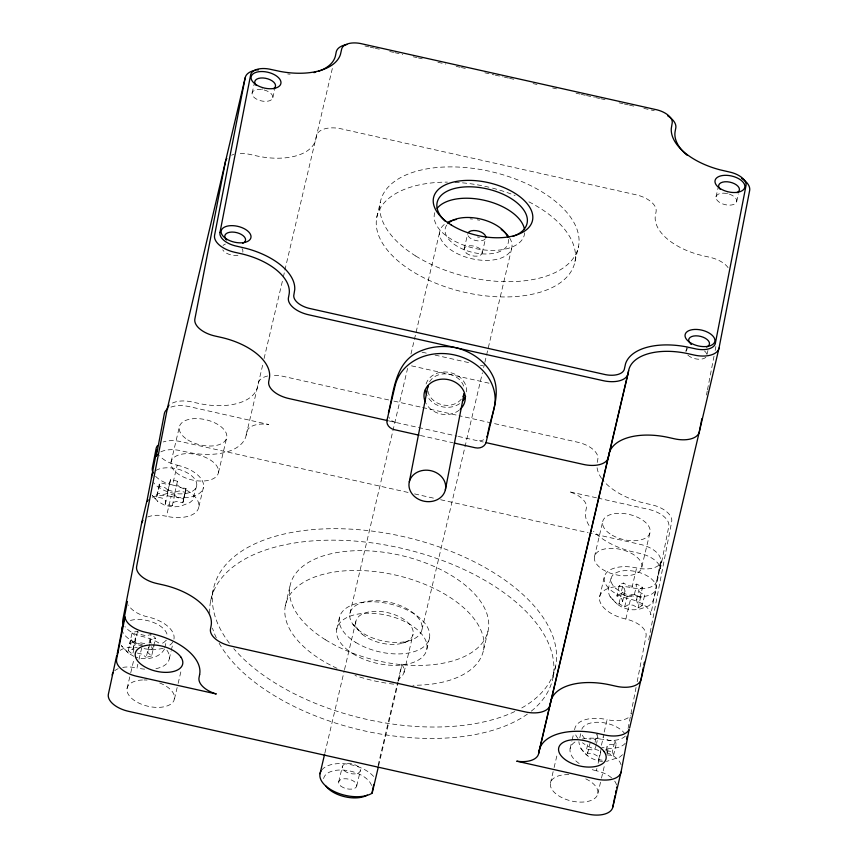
<?xml version="1.0" encoding="UTF-8"?>
<svg xmlns="http://www.w3.org/2000/svg" width="858" height="858" viewBox="0 0 858 858"><rect width="100%" height="100%" fill="white"/><g stroke="black" fill="none" stroke-linecap="round" stroke-linejoin="round"><path stroke-width="0.64" stroke-dasharray="4.29 3.22" d="M142.503 679.976A24.281 12.891 13.2 0 0 134.974 700.889A24.281 12.891 13.2 0 0 173.938 700.589L174.582 697.275A24.281 12.891 13.2 0 0 159.288 682.818M568.854 774.688A24.281 12.891 13.2 0 0 550.975 781.477L550.664 782.271A24.281 12.891 13.2 0 0 569.369 800.471A24.281 12.891 13.2 0 0 597.307 795.291L597.951 791.988A24.281 12.891 13.2 0 0 585.478 778.71M641.827 567.352L641.945 565.658A24.281 12.891 13.2 0 0 620.591 549.388A24.281 12.891 13.2 0 0 594.969 555.147L594.658 555.93A24.281 12.891 13.2 0 0 594.326 558.451L594.422 559.33A24.281 12.891 13.2 0 0 616.452 574.881A24.281 12.891 13.2 0 0 641.301 568.961L650.064 532.325M144.809 643.715L139.865 642.61L135.135 643.94L132.668 654.407L128.239 650.654L132.969 649.324L133.483 646.685L129.644 643.436L132.1 632.968L134.545 631.949L137.559 631.424L141.398 634.673L146.343 635.778L151.072 634.448L148.884 643.757M132.969 649.324L135.939 636.218L132.1 632.968M165.272 504.161L165.905 500.922L162.773 498.273L156.714 496.921L159.899 482.711L165.959 484.062L169.82 482.979L170.452 479.74L173.992 480.276L177.445 481.306L176.812 484.545L179.944 487.194L186.004 488.545L182.818 502.756L176.759 501.404L172.898 502.488L172.265 505.727L165.272 504.161L168.361 490.454L165.229 487.805L159.18 486.454L159.073 484.48M156.617 494.948L157.443 493.178L163.503 494.54L167.353 493.447L170.452 479.74M177.445 481.306L174.346 495.012L177.477 497.661L183.537 499.024L183.633 500.997M186.1 490.519L185.274 492.288L179.215 490.937L175.364 492.02L174.732 495.259L167.739 493.693M149.678 644.186L147.801 652.648L151.641 655.887L154.108 645.42M153.646 636.218L155.512 638.202L150.783 639.532L150.268 642.17L152.188 643.8M160.875 451.844A23.08 12.259 13.2 0 1 180.641 450.686L186.497 451.994A55.395 29.419 13.2 0 0 246.16 435.188L246.772 432.057A23.08 12.259 13.2 0 1 268.672 424.495L189.21 406.617A23.08 12.259 13.2 0 0 169.444 407.775M399.067 678.882L401.919 664.178L403.893 668.157L404.097 672.34L402.348 676.072L399.067 678.882L398.455 681.477M597.222 462.43L597.833 459.298A23.08 12.259 13.2 0 0 577.649 442.213L459.051 415.69M628.067 728.539L636.164 686.893M637.183 681.681L646.031 636.132A23.08 12.259 13.2 0 0 625.857 619.058A30.009 15.937 13.2 0 1 599.624 596.857L604.279 577.059A30.009 15.937 13.2 0 1 636.593 567.953A23.08 12.259 13.2 0 0 660.96 562.483L661.454 560.95L656.799 580.748A23.08 12.259 13.2 0 1 631.938 587.751A30.009 15.937 13.2 0 0 599.624 596.857M656.799 580.748L660.542 561.486A23.08 12.259 13.2 0 0 640.358 544.412L589.467 533.022M660.96 562.483L650.804 614.725A23.08 12.259 13.2 0 0 630.512 599.259A30.009 15.937 13.2 0 1 604.279 577.059M648.734 639.896L671.685 521.793A23.08 12.259 13.2 0 0 651.512 504.719L645.656 503.41A55.395 29.419 13.2 0 1 603.206 480.512M706.456 395.066L707.217 391.13M707.475 389.811L714.103 355.695M715.132 350.45L715.894 346.514M156.714 496.921L159.899 482.711M252.091 93.061L254.483 82.904M171.074 462.044L179.322 427.016M128.239 650.654L130.706 640.186L135.435 638.856M167.353 493.447L169.82 482.979M142.643 645.977L138.942 645.141L135.103 641.891L137.559 631.424M177.198 465.186A30.009 15.937 13.2 0 1 203.432 487.387L198.777 507.185A30.009 15.937 13.2 0 0 172.544 484.984L177.198 465.186A23.08 12.259 13.2 0 1 159.513 455.652M147.673 516.999A23.08 12.259 13.2 0 1 166.452 516.28L171.117 496.492A30.009 15.937 13.2 0 0 203.432 487.387M127.081 688.384L130.437 674.109M130.748 672.811L134.105 658.547M172.265 505.727L175.364 492.02M122.78 667.395A23.08 12.259 13.2 0 1 136.969 667.974L137.848 664.264M139.007 659.319L141.634 648.187M272.812 97.694L275.193 87.537M151.641 655.887L146.182 657.432L148.648 646.964M183.537 499.024L186.004 488.545M182.818 502.756L185.274 492.288M149.957 643.017L150.783 639.532M148.316 649.999L153.046 648.669L155.512 638.202M196.675 485.875L192.621 500.246L189.8 502.638L180.073 506.392L172.619 506.992L164.489 505.169L157.872 501.426L152.349 495.559M164.8 647.726L166.591 640.111M169.283 658.88L171.032 651.458M171.321 650.214L172.78 644.026M218.458 472.64L226.705 437.623M174.464 698.98L177.821 684.705M178.132 683.408L181.488 669.143M246.16 435.188L263.149 363.009M264.06 358.58L283.065 278.357M283.376 277.048L284.599 271.321M284.899 270.013L332.85 66.281M210.618 600.997L213.31 589.575M285.371 605.705L290.025 585.907M376.759 217.374L380.341 202.145M336.733 629.214L339.414 617.792M349.903 613.524L407.593 368.393M410.961 354.043L439.811 231.478M324.914 752.927L344.219 670.924M344.519 669.626L355.856 621.471M338.717 781.938L342.299 766.709M464.146 248.949L467.728 233.719M356.724 785.971L360.317 770.741M482.164 252.981L485.446 239.017M378.099 765.411L397.64 682.346M397.951 681.048L401.919 664.178M378.603 765.84L398.144 682.775M404.097 672.34L413.052 634.266M421.964 629.643L482.411 372.78M483.644 367.556L484.555 363.653M484.867 362.344L511.872 247.597M426.801 649.367L429.493 637.944M483.537 650.032L488.202 630.233M574.924 261.711L578.506 246.482M552.917 677.573L555.598 666.151M594.444 556.756L602.691 521.728M550.45 783.086L553.807 768.822M554.107 767.524L557.475 753.249M570.13 748.551L571.878 741.119M572.168 739.886L573.627 733.697M611.035 578.571C608.837 585.639 605.769 594.884 613.288 599.978C616.87 604.729 622.104 607.893 627.895 609.137C633.708 610.542 639.768 609.663 645.141 607.099C653.957 605.534 654.568 595.699 656.07 588.642M579.761 737.88L580.952 732.796M642.213 605.523L638.084 607.979L633.15 605.19L628.249 604.804L624.667 606.938L618.972 603.71L622.554 601.587L621.771 598.745L616.838 595.945L619.294 585.478L620.988 584.041L623.423 583.022L628.356 585.821L633.268 586.196L636.84 584.073L642.535 587.301L640.068 597.769L636.497 599.892L637.28 602.734L642.213 605.523L644.68 595.055L639.746 592.267L638.963 589.425L642.535 587.301M616.838 595.945L620.967 593.489L623.423 583.022M618.972 603.71L621.439 593.243L625.01 591.108L624.227 588.277L619.294 585.478M715.99 196.836L718.382 186.679M602.177 760.188L598.637 759.652L597.672 756.177L593.65 753.892L587.633 753.421L586.529 749.409L588.438 741.269M622.554 601.587L625.01 591.108M587.633 753.421L590.1 742.953M624.667 606.938L627.134 596.46L630.705 594.337L635.617 594.723L640.551 597.511L644.68 595.055M686.035 350.933L687.526 344.594M595.044 742.342L596.964 734.191L597.919 737.676L596.557 743.489M631.938 587.751L636.593 567.953M596.278 744.658L595.452 748.144L592.546 749.881L586.529 749.409M625.857 619.058L630.512 599.259M620.967 593.489L625.89 596.289L630.802 596.675L634.373 594.54L636.84 584.073M582.389 739.017A30.009 15.937 13.2 0 1 602.455 739.446L603.035 736.968M604.204 732.024L607.11 719.648A23.08 12.259 13.2 0 0 630.598 715.593M601.437 745.205L603.903 734.738M598.637 759.652L601.093 749.184M636.497 599.892L638.963 589.425M611.604 777.841A23.08 12.259 13.2 0 0 596.364 770.752L596.954 768.275M598.112 763.32L601.029 750.954A30.009 15.937 13.2 0 1 582.475 742.749M638.084 607.979L640.551 597.511M605.984 750.9L607.078 746.245L609.995 744.519L616.012 744.98L615.915 743.017L614.907 740.969L608.89 740.497L604.869 738.223M736.711 201.469L738.502 193.854M606.949 754.386L608.043 749.731L607.078 746.245M597.833 793.693L601.19 779.418M601.49 778.12L604.547 765.154M607.528 754.986L613.545 755.458L612.44 751.436L614.907 740.969M707.056 354.3L707.947 350.493M613.545 755.458L616.012 744.98M631.477 714.178L631.767 713.427M164.5 648.991C159.545 658.429 145.528 660.445 136.004 657.164M622.522 754.708L619.712 757.099L606.477 761.464M597.919 737.676L595.002 739.414L588.985 738.942M129.644 643.436L135.103 641.891M402.574 643.2L408.762 640.905M605.769 749.72L608.043 749.731M606.424 750.965L612.44 751.436M167.986 490.208L174.978 491.773M602.52 761.454C591.923 760.671 580.019 752.648 578.86 741.687M596.471 497.79L569.101 491.709A23.08 12.259 13.2 0 1 586.368 508.022L585.757 511.154A55.395 29.419 13.2 0 0 590.186 527.22M597.779 498.08L648.605 509.384A23.08 12.259 13.2 0 1 668.79 526.458L660.328 568.908A23.08 12.259 13.2 0 0 640.036 553.453L634.18 552.144A55.395 29.419 13.2 0 1 593.5 531.241M364.95 45.978L368.865 46.858M370.163 47.147L374.077 48.027M375.375 48.316L379.29 49.185M389.714 51.523L393.629 52.392M394.927 52.692L402.745 54.44M413.181 56.767L417.085 57.647M418.393 57.936L422.297 58.805M437.945 62.312L445.763 64.06M456.188 66.388L460.103 67.267M461.4 67.557L465.315 68.436M484.856 72.801L493.983 74.85M495.291 75.139L503.11 76.888M504.407 77.177L508.322 78.057M509.62 78.346L516.141 79.805M533.086 83.591L536.99 84.47M552.638 87.966L556.542 88.846M576.093 93.211L580.008 94.09M581.306 94.38L585.22 95.259M586.518 95.549L594.337 97.297M595.645 97.587L599.56 98.466M600.857 98.756L607.378 100.214M619.101 102.831L623.015 103.711M624.313 104L628.228 104.88M629.536 105.169L634.748 106.338M643.865 108.376L654.289 110.703M422.082 352.188L428.56 353.635M435.049 355.094L471.374 363.213M480.459 365.251L483.054 365.83M411.518 365.851L489.006 383.194M388.663 399.946L283.097 376.33A23.08 12.259 13.2 0 0 271.525 375.418M393.886 401.104L421.257 407.228M422.554 407.518L457.743 415.39M389.146 420.967L457.046 436.154M458.344 436.443L483.236 442.009M420.399 435.489L453.088 442.803M408.054 492.438L180.963 441.645A23.08 12.259 13.2 0 0 163.234 441.956M414.575 493.908L435.456 498.573M440.68 499.742L588.159 532.732M137.398 653.077L142.342 654.182L146.182 657.432M634.373 594.54L640.068 597.769M627.134 596.46L621.439 593.243M133.794 656.306L128.378 653.12L121.31 645.613L124.41 648.905M135.135 643.94L130.706 640.186M610.199 596.685L617.267 604.193M580.705 748.38L587.773 755.887M152.434 495.656L157.872 501.426M151.19 646.696L153.046 648.669M126.223 650.814L128.378 653.12M352.853 624.238L358.204 629.965M267.664 375.986A23.08 12.259 13.2 0 0 258.237 383.322L257.625 386.454A55.395 29.419 13.2 0 1 197.962 403.26L192.106 401.952A23.08 12.259 13.2 0 0 169.198 405.351M601.651 478.496A55.395 29.419 13.2 0 1 596.954 466.302M728.077 267.642A23.08 12.259 13.2 0 0 709.748 257.261L703.892 255.952A55.395 29.419 13.2 0 1 655.458 214.961L656.07 211.829A23.08 12.259 13.2 0 0 635.885 194.755L341.334 128.861A23.08 12.259 13.2 0 0 316.473 135.864L315.862 138.996A55.395 29.419 13.2 0 1 256.199 155.802L250.343 154.494A23.08 12.259 13.2 0 0 237.441 153.721M231.563 155.201A23.08 12.259 13.2 0 1 233.741 154.451M165.819 640.508A23.08 12.259 13.2 0 1 161.111 643.854M142.331 644.572A23.08 12.259 13.2 0 1 122.319 630.78M130.405 620.452A23.08 12.259 13.2 0 1 154.579 622.94A23.08 12.259 13.2 0 1 167.31 636.507M625.214 743.285A23.08 12.259 13.2 0 1 601.726 747.339M584.781 738.631A23.08 12.259 13.2 0 1 581.713 733.547M581.842 729.236A23.08 12.259 13.2 0 1 601.479 722.457A23.08 12.259 13.2 0 1 624.742 733.644M155.824 470.452A23.08 12.259 13.2 0 1 190.422 474.849A23.08 12.259 13.2 0 1 186.84 493.296A23.08 12.259 13.2 0 1 153.485 482.496M172.79 642.009A30.009 15.937 13.2 0 1 168.5 646.031M163.224 648.23A30.009 15.937 13.2 0 1 143.554 648.573M173.949 639.081A30.009 15.937 13.2 0 0 147.715 616.881A23.08 12.259 13.2 0 1 128.464 605.019M166.892 650.171A30.009 15.937 13.2 0 1 155.416 668.736M144.648 669.143A30.009 15.937 13.2 0 1 136.969 667.974M158.805 642.953A30.009 15.937 13.2 0 0 143.05 636.679A23.08 12.259 13.2 0 1 124.936 626.587M578.035 738.545A30.009 15.937 13.2 0 1 574.999 733.022M574.656 729.793A30.009 15.937 13.2 0 1 607.11 719.648M596.364 770.752A30.009 15.937 13.2 0 1 590.712 769.165M579.171 763.523A30.009 15.937 13.2 0 1 576.758 740.958M606.778 752.67A23.08 12.259 13.2 0 1 621.042 764.735M614.703 781.134A23.08 12.259 13.2 0 1 616.57 785.381M625.364 736.046A23.08 12.259 13.2 0 1 602.455 739.446M120.131 650.375A23.08 12.259 13.2 0 1 137.194 647.425M114.725 670.752A23.08 12.259 13.2 0 1 118.19 668.693M198.777 507.185A30.009 15.937 13.2 0 1 166.452 516.28M172.544 484.984A23.08 12.259 13.2 0 1 155.588 476.276M229.376 643.21A175.407 93.157 13.2 0 1 286.958 533.397A175.407 93.157 13.2 0 1 509.577 583.483A175.407 93.157 13.2 0 1 520.398 708.697M514.8 711.539A175.407 93.157 13.2 0 1 233.794 648.68M209.76 613.266A175.407 93.157 13.2 0 1 423.562 554.118A175.407 93.157 13.2 0 1 531.252 711.185M527.402 714.092A175.407 93.157 13.2 0 1 362.119 730.362A175.407 93.157 13.2 0 1 219.133 643.253M216.313 637.848A175.407 93.157 13.2 0 1 212.484 628.131M337.022 668.328A101.555 53.936 13.2 0 1 312.108 578.035A101.555 53.936 13.2 0 1 469.337 613.202A101.555 53.936 13.2 0 1 412.859 685.285M393.683 684.148A101.555 53.936 13.2 0 1 387.183 683.279M385.875 683.075A101.555 53.936 13.2 0 1 355.03 675.493M152.338 497.2A23.08 12.259 13.2 0 1 171.117 496.492M143.983 679.954A24.281 12.891 13.2 0 1 147.018 680.072M323.627 778.571A24.7 13.117 13.2 0 1 347.061 770.484A24.7 13.117 13.2 0 1 371.643 785.831M321.761 770.012A29.311 15.562 13.2 0 1 347.833 764.156A29.311 15.562 13.2 0 1 374.871 778.045M509.641 237.977A36.926 19.616 13.2 0 1 471.16 258.59A36.926 19.616 13.2 0 1 446.503 222.93M470.13 218.854A36.926 19.616 13.2 0 1 472.468 219.08M477.23 219.798A36.926 19.616 13.2 0 1 479.579 220.281M508.29 239.361A32.314 17.16 13.2 0 1 472.436 252.349A32.314 17.16 13.2 0 1 447.125 224.56M485.199 238.932A9.234 4.901 13.2 0 1 475.804 240.551A9.234 4.901 13.2 0 1 467.792 235.038M483.622 439.746A9.234 7.819 11 0 1 476.726 440.551M395.656 422.415A9.234 7.819 11 0 1 388.749 416.87M524.667 232.797A46.16 24.517 13.2 0 1 474.742 248.391A46.16 24.517 13.2 0 1 434.791 212.687M727.959 193.264A10.618 5.641 13.2 0 1 727.284 193.104M479.397 237.387A46.16 24.517 13.2 0 1 477.434 236.969M290.09 74.185A55.395 29.419 13.2 0 1 287.741 73.97M262.72 89.146A10.618 5.641 13.2 0 1 262.065 88.932M729.429 194.176A10.618 5.641 13.2 0 1 733.751 204.429A10.618 5.641 13.2 0 1 716.43 199.26A10.618 5.641 13.2 0 1 728.099 193.779M705.855 357.228A10.618 5.641 13.2 0 1 689.231 356.231M688.76 355.888A10.618 5.641 13.2 0 1 687.901 355.158M685.982 351.673A10.618 5.641 13.2 0 1 687.966 348.477M704.482 350.976A10.618 5.641 13.2 0 1 706.681 354.054M237.945 255.276A10.618 5.641 13.2 0 1 222.726 249.85M223.037 245.506A10.618 5.641 13.2 0 1 225.418 244.08M242.01 248.713A10.618 5.641 13.2 0 1 242.482 249.496M242.653 249.893A10.618 5.641 13.2 0 1 242.76 252.155M528.903 201.834A101.555 53.936 13.2 0 1 545.12 290.572A101.555 53.936 13.2 0 1 389.843 252.992A101.555 53.936 13.2 0 1 447.436 182.121M455.008 182.314A101.555 53.936 13.2 0 1 491.312 187.805M492.599 188.127A101.555 53.936 13.2 0 1 515.057 195.527M461.314 399.163A18.468 15.637 11 0 1 441.87 404.697A18.468 15.637 11 0 1 427.831 390.68M429.568 381.778A18.468 15.637 11 0 1 449.045 374.26A18.468 15.637 11 0 1 464.253 388.535M459.674 403.635A20.774 17.6 11 0 1 426.952 395.356M426.083 383.966A20.774 17.6 11 0 1 439.403 372.501C446.439 370.999 453.957 372.651 459.674 377.037A20.774 17.6 11 0 1 466.312 394.144M459.255 410.113A20.774 17.6 11 0 1 425.075 401.469M264.2 90.004A10.618 5.641 13.2 0 1 270.753 100.225A10.618 5.641 13.2 0 1 253.035 96.268A10.618 5.641 13.2 0 1 262.848 89.693M218.576 470.945L218.565 471.803A24.281 12.891 13.2 0 1 182.529 476.587A24.281 12.891 13.2 0 1 182.743 454A24.281 12.891 13.2 0 1 218.576 470.945M610.006 533.848L608.901 533.054A24.281 12.891 13.2 0 1 612.612 514.006A24.281 12.891 13.2 0 1 647.447 524.399L648.122 525.289A24.281 12.891 13.2 0 1 640.143 540.047A24.281 12.891 13.2 0 1 610.006 533.848M615.98 588.556A23.08 12.259 13.2 0 0 654.697 591.591A23.08 12.259 13.2 0 0 629.986 570.677A23.08 12.259 13.2 0 0 615.98 588.556M355.544 642.288A46.16 24.517 13.2 0 0 429.086 639.5A46.16 24.517 13.2 0 0 368.736 601.812A46.16 24.517 13.2 0 0 355.544 642.288M352.853 653.71A46.16 24.517 13.2 0 0 426.405 650.911A46.16 24.517 13.2 0 0 366.044 613.234A46.16 24.517 13.2 0 0 352.853 653.71M325.504 639.8A101.555 53.936 13.2 0 0 487.312 633.654A101.555 53.936 13.2 0 0 354.526 550.761A101.555 53.936 13.2 0 0 325.504 639.8M187.805 439.907A24.281 12.891 13.2 0 0 226.491 438.438A24.281 12.891 13.2 0 0 194.745 418.618A24.281 12.891 13.2 0 0 187.805 439.907M466.119 252.938A9.234 4.901 13.2 0 0 481.606 254.161A9.234 4.901 13.2 0 0 471.728 245.785A9.234 4.901 13.2 0 0 466.119 252.938M362.13 634.148A29.311 15.562 13.2 0 0 411.314 637.998A29.311 15.562 13.2 0 0 379.922 611.443A29.311 15.562 13.2 0 0 362.13 634.148M357.807 629.504A36.926 19.616 13.2 0 0 419.766 634.352A36.926 19.616 13.2 0 0 380.223 600.89A36.926 19.616 13.2 0 0 357.807 629.504M344.272 770.709A9.234 4.901 13.2 0 0 359.759 771.921A9.234 4.901 13.2 0 0 349.882 763.556A9.234 4.901 13.2 0 0 344.272 770.709M340.69 785.939A9.234 4.901 13.2 0 0 356.177 787.151A9.234 4.901 13.2 0 0 346.289 778.785A9.234 4.901 13.2 0 0 340.69 785.939M415.808 256.049A101.555 53.936 13.2 0 0 577.627 249.893A101.555 53.936 13.2 0 0 444.83 166.999A101.555 53.936 13.2 0 0 415.808 256.049"/><path stroke-width="1.29" d="M321.149 770.892A29.311 15.562 13.2 0 0 335.757 792.202A29.311 15.562 13.2 0 0 371.9 793.339L373.766 784.459M621.042 772.061L629.107 729.525A23.08 12.259 13.2 0 1 604.751 734.995L598.895 733.687A55.395 29.419 13.2 0 0 539.232 750.493L538.62 753.624A23.08 12.259 13.2 0 1 516.72 761.175L596.181 779.064A23.08 12.259 13.2 0 0 621.042 772.061L612.805 807.088A23.08 12.259 13.2 0 1 587.945 814.092L128.55 711.325A23.08 12.259 13.2 0 1 108.365 694.24L116.774 655.18M146.461 502.713L141.602 523.283L122.876 619.605A23.08 12.259 13.2 0 0 123.391 623.927M127.424 601.49L117.267 653.657A23.08 12.259 13.2 0 1 118.147 652.241M255.866 70.152A23.08 12.259 13.2 0 0 245.195 77.735L167.256 408.955L136.647 566.419A23.08 12.259 13.2 0 0 156.821 583.504L162.677 584.813A55.395 29.419 13.2 0 1 211.111 625.793L210.5 628.925A23.08 12.259 13.2 0 0 230.673 645.999L525.235 711.893A23.08 12.259 13.2 0 0 550.096 704.89L550.697 701.758A55.395 29.419 13.2 0 1 610.36 684.963L616.216 686.271A23.08 12.259 13.2 0 0 641.076 679.268L643.371 667.46M245.195 77.735L214.586 235.21A23.08 12.259 13.2 0 0 234.77 252.284L240.626 253.593A55.395 29.419 13.2 0 1 289.049 294.573L288.449 297.705A23.08 12.259 13.2 0 0 308.623 314.779L603.174 380.673A23.08 12.259 13.2 0 0 628.035 373.68L628.646 370.549A55.395 29.419 13.2 0 1 688.309 353.743L694.165 355.051A23.08 12.259 13.2 0 0 719.025 348.048L749.635 190.583A23.08 12.259 13.2 0 0 741.569 178.325M409.309 481.896L428.035 385.574A18.468 15.637 11 0 0 427.713 387.601M445.345 489.95A18.468 15.637 11 0 0 421.417 470.72A18.468 15.637 11 0 0 415.208 497.093A18.468 15.637 11 0 0 445.345 489.95L464.06 393.64A18.468 15.637 11 0 1 463.009 396.535M612.805 807.088L615.047 795.527M615.551 792.964L616.044 790.39M626.651 738.985L627.155 736.379M643.886 664.832L644.39 662.204M701.865 418.683L699.313 431.81A23.08 12.259 13.2 0 1 674.452 438.803L668.596 437.494A55.395 29.419 13.2 0 0 608.933 454.3L608.322 457.432A23.08 12.259 13.2 0 1 583.472 464.435L485.714 442.567M388.438 412.795C393.929 391.237 394.959 363.191 417.985 352.155C429.783 346.493 443.114 345.227 455.898 347.726C472.286 351.705 487.237 362.451 493.876 378.271C500.697 396.728 490.819 415.508 487.827 433.687M320.013 773.755L324.614 754.225M372.19 793.092L378.292 767.138M539.232 750.493L628.646 370.549M538.62 753.624L628.035 373.68M629.611 728.002L719.025 348.048M387.966 420.699L288.91 398.541A23.08 12.259 13.2 0 1 268.736 381.467L269.348 378.335A55.395 29.419 13.2 0 0 220.914 337.344L215.058 336.036A23.08 12.259 13.2 0 1 194.873 318.962L225.482 161.486A23.08 12.259 13.2 0 1 225.986 159.963M419.09 435.199L394.251 429.644A9.234 7.819 11 0 1 387.033 420.012L395.098 385.746A50.772 43.018 11 0 1 454.493 354.955A50.772 43.018 11 0 1 494.187 407.915L486.121 442.181A9.234 7.819 11 0 1 475.321 447.779L454.397 443.093M167.256 408.955A23.08 12.259 13.2 0 1 168.629 406.006M226.373 159.234A23.08 12.259 13.2 0 1 226.855 158.548M122.093 629.665A23.08 12.259 13.2 0 1 122.898 625.482M151.576 477.97A23.08 12.259 13.2 0 1 153.014 472.855M157.186 451.394A23.08 12.259 13.2 0 1 156.907 449.721L146.75 501.962A23.08 12.259 13.2 0 1 147.147 501.233M153.185 472.897A23.08 12.259 13.2 0 1 152.359 467.91L156.102 448.648A23.08 12.259 13.2 0 1 157.475 445.699M167.707 408.816A23.08 12.259 13.2 0 0 164.35 413.62L156.285 456.156A23.08 12.259 13.2 0 1 157.153 454.74M112.108 674.978A23.08 12.259 13.2 0 1 112.999 672.726M616.655 787.022A23.08 12.259 13.2 0 1 616.548 787.826M147.63 500.546A23.08 12.259 13.2 0 1 148.198 499.892M141.602 523.283A23.08 12.259 13.2 0 1 142.975 520.345M468.275 232.539A9.234 4.901 13.2 0 1 478.839 231.22A9.234 4.901 13.2 0 1 485.746 237.752M447.458 222.394A36.926 19.616 13.2 0 1 456.295 219.455M501.233 229.504A36.926 19.616 13.2 0 1 508.912 236.894M447.93 223.638A32.314 17.16 13.2 0 1 480.008 218.876A32.314 17.16 13.2 0 1 507.646 237.001M367.342 795.066A24.7 13.117 13.2 0 1 325.6 785.724M445.163 221.192A46.16 24.517 13.2 0 1 454.343 188.535A46.16 24.517 13.2 0 1 516.634 202.467A46.16 24.517 13.2 0 1 512.891 236.347M257.153 69.959A23.08 12.259 13.2 0 1 258.483 69.83M437.13 208.355A46.16 24.517 13.2 0 1 485.574 200.579A46.16 24.517 13.2 0 1 524.506 229.494M318.457 71.289A55.395 29.419 13.2 0 0 335.575 55.234L336.186 52.113A23.08 12.259 13.2 0 1 346.846 44.53M315.776 72.126A55.395 29.419 13.2 0 1 313.899 72.619M689.575 342.589A10.618 5.641 13.2 0 1 693.629 336.025A10.618 5.641 13.2 0 1 707.174 339.554A10.618 5.641 13.2 0 1 706.649 347.04M691.441 344.466A10.618 5.641 13.2 0 1 691.001 344.112M690.583 343.736A10.618 5.641 13.2 0 1 690.207 343.361M225.675 238.814A10.618 5.641 13.2 0 1 229.73 232.25A10.618 5.641 13.2 0 1 243.264 235.778A10.618 5.641 13.2 0 1 242.75 243.264M226.684 239.961A10.618 5.641 13.2 0 1 225.976 239.2M720.162 189.264A10.618 5.641 13.2 0 1 722.65 182.132A10.618 5.641 13.2 0 1 736.518 184.974A10.618 5.641 13.2 0 1 737.054 192.728M256.263 85.489A10.618 5.641 13.2 0 1 258.569 78.4A10.618 5.641 13.2 0 1 272.297 80.974A10.618 5.641 13.2 0 1 273.573 88.728M687.022 155.18A55.395 29.419 13.2 0 1 675.171 131.21L675.782 128.078A23.08 12.259 13.2 0 0 667.717 115.83M487.526 434.952A9.234 7.819 11 0 1 486.754 436.861M425.075 401.469A20.774 17.6 11 0 1 448.67 379.697A20.774 17.6 11 0 1 460.178 409.32M465.615 396.342A20.774 17.6 11 0 1 462.441 401.254M426.48 394.251A20.774 17.6 11 0 1 425.429 389.661M219.991 232.368L219.905 233.044A18.458 9.803 13.2 0 0 234.953 245.785L245.806 248.305A60.006 31.875 13.2 0 1 294.723 289.704L293.758 295.549A18.458 9.803 13.2 0 0 308.816 308.279L605.727 374.699A18.458 9.803 13.2 0 0 624.27 369.476L625.557 363.706A60.006 31.875 13.2 0 1 685.832 346.739L696.707 349.077A18.458 9.803 13.2 0 0 715.25 343.854L746.106 185.124A18.458 9.803 13.2 0 0 731.059 172.383L720.205 169.873A60.006 31.875 13.2 0 1 671.288 128.464L672.254 122.619A18.458 9.803 13.2 0 0 657.196 109.888L360.285 43.468A18.458 9.803 13.2 0 0 341.752 48.691L340.454 54.462A60.006 31.875 13.2 0 1 280.18 71.428L269.305 69.09A18.458 9.803 13.2 0 0 250.761 74.314L219.991 232.368M199.635 674.527L199.035 677.659A23.08 12.259 13.2 0 0 216.291 693.972L136.787 676.297A23.08 12.259 13.2 0 1 116.613 659.212L125.064 616.773A23.08 12.259 13.2 0 0 145.356 632.228L151.212 633.536A55.395 29.419 13.2 0 1 199.635 674.527M604.129 751.619L603.453 750.729A24.281 12.891 13.2 0 0 562.505 742.813A24.281 12.891 13.2 0 0 580.437 766.14A24.281 12.891 13.2 0 0 604.129 751.619M180.759 656.906L180.083 656.027A24.281 12.891 13.2 0 0 139.135 648.101A24.281 12.891 13.2 0 0 157.068 671.428A24.281 12.891 13.2 0 0 180.759 656.906M226.533 239.007A15.24 8.087 13.2 0 0 250.815 238.084A15.24 8.087 13.2 0 0 230.888 225.654A15.24 8.087 13.2 0 0 226.533 239.007M720.388 188.685A15.24 8.087 13.2 0 0 744.669 187.763A15.24 8.087 13.2 0 0 724.742 175.322A15.24 8.087 13.2 0 0 720.388 188.685M256.488 84.91A15.24 8.087 13.2 0 0 280.77 83.987A15.24 8.087 13.2 0 0 260.843 71.546A15.24 8.087 13.2 0 0 256.488 84.91M451.201 224.946A50.783 26.973 13.2 0 0 532.11 221.879A50.783 26.973 13.2 0 0 465.712 180.427A50.783 26.973 13.2 0 0 451.201 224.946M690.433 342.782A15.24 8.087 13.2 0 0 714.714 341.859A15.24 8.087 13.2 0 0 694.787 329.429A15.24 8.087 13.2 0 0 690.433 342.782"/></g></svg>
